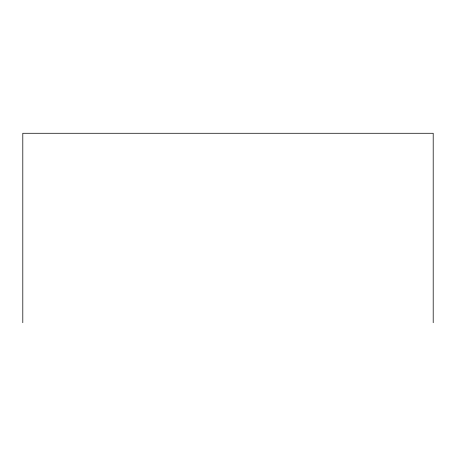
<?xml version="1.0" encoding="UTF-8"?>
<svg xmlns="http://www.w3.org/2000/svg" width="456" height="456" viewBox="0 0 456 456"><rect width="100%" height="100%" fill="white"/><g stroke="black" fill="none" stroke-linecap="round" stroke-linejoin="round"><path stroke-width="0.68" d="M433.2 322.723L433.2 133.277L22.8 133.277L22.8 322.723"/></g></svg>
